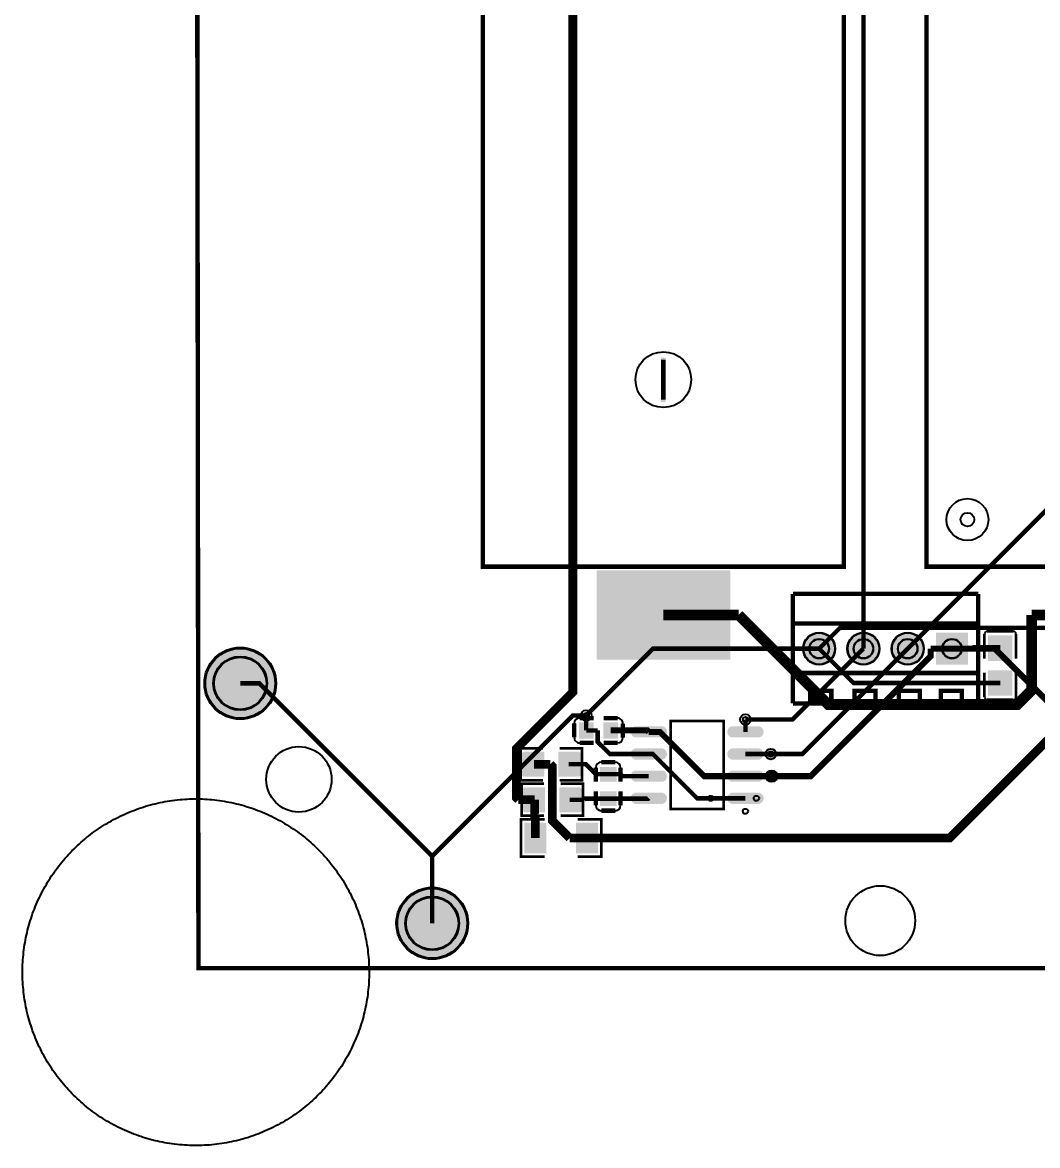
# Model space of a CAD drawing. Header units: millimetres. Extents: x -10 to 89, y -3 to 137.
# Drawn here: x -9.8 to 48.4, y -3.3 to 61.1 of the extents above; entities that cross this region are included whole.
import ezdxf

# ---------------------------------------------------------------- set-up
doc = ezdxf.new("R2010")
doc.units = ezdxf.units.MM
for name, color, linetype, true_color in [('BoardOutLine', 7, 'Continuous', 0xff00ff), ('BottomLayer', 7, 'Continuous', 0x0000ff), ('BottomSolderMaskLayer', 7, 'Continuous', 0xaa00ff), ('Document', 7, 'Continuous', 0xffffff), ('Hole', 7, 'Continuous', 0x222222), ('Multi-Layer', 7, 'Continuous', 0xc0c0c0), ('TopLayer', 7, 'Continuous', 0xff0000), ('TopPasteMaskLayer', 7, 'Continuous', 0x808080), ('TopSilkLayer', 7, 'Continuous', 0xffcc00), ('TopSolderMaskLayer', 7, 'Continuous', 0x800080)]:
    doc.layers.add(name, color=color, linetype=linetype, true_color=true_color)

msp = doc.modelspace()

# ---------------------------------------------------------------- hatches: boundary and pattern name
at = {"layer": 'BottomSolderMaskLayer'}
for points in [[(34.943, 25.194, 1), (36.794, 25.194, 1)], [(37.483, 25.194, 1), (39.334, 25.194, 1)], [(40.023, 25.194, 1), (41.874, 25.194, 1)], [(44.413, 24.269), (42.563, 24.269), (42.563, 26.119), (44.413, 26.119)], [(0.592, 23.205, 1), (4.712, 23.205, 1)], [(11.608, 9.435, 1), (15.728, 9.435, 1)]]:
    msp.add_hatch(color=256, dxfattribs=at).paths.add_polyline_path(points)
at = {"layer": 'Document'}
msp.add_hatch(color=256, dxfattribs=at).paths.add_polyline_path([(27.054, 41.884), (26.8, 41.884), (26.8, 39.344), (27.054, 39.344)])
at = {"layer": 'Multi-Layer'}
for points in [[(34.968, 25.194, 1), (36.768, 25.194, 1)], [(37.508, 25.194, 1), (39.308, 25.194, 1)], [(40.048, 25.194, 1), (41.848, 25.194, 1)], [(44.388, 24.294), (42.588, 24.294), (42.588, 26.094), (44.388, 26.094)]]:
    msp.add_hatch(color=256, dxfattribs=at).paths.add_polyline_path(points)
at = {"layer": 'TopLayer'}
for points in [[(23.118, 29.669), (30.738, 29.669), (30.738, 24.589), (23.118, 24.589)], [(45.582, 24.52), (46.932, 24.52), (46.932, 25.93), (45.582, 25.93)], [(45.582, 23.93), (46.932, 23.93), (46.932, 22.52), (45.582, 22.52)], [(22.905, 20.052), (22.105, 20.052), (22.105, 20.952), (22.905, 20.952)], [(24.305, 20.052), (23.505, 20.052), (23.505, 20.952), (24.305, 20.952)], [(25.366, 20.125, -0.785398), (25.366, 20.713), (26.823, 20.713, -0.785398), (26.823, 20.125)], [(30.911, 20.125, -0.785398), (30.911, 20.713), (32.368, 20.713, -0.785398), (32.368, 20.125)], [(25.366, 18.855, -0.785398), (25.366, 19.443), (26.823, 19.443, -0.785398), (26.823, 18.855)], [(30.911, 18.855, -0.785398), (30.911, 19.443), (32.368, 19.443, -0.785398), (32.368, 18.855)], [(20.068, 17.876), (20.068, 19.253), (18.936, 19.253), (18.936, 17.876)], [(20.936, 17.876), (20.936, 19.253), (22.068, 19.253), (22.068, 17.876)], [(23.316, 17.589), (23.316, 18.389), (24.216, 18.389), (24.216, 17.589)], [(25.366, 17.585, -0.785398), (25.366, 18.173), (26.823, 18.173, -0.785398), (26.823, 17.585)], [(30.911, 17.585, -0.785398), (30.911, 18.173), (32.368, 18.173, -0.785398), (32.368, 17.585)], [(20.119, 15.836), (20.119, 17.212), (18.987, 17.212), (18.987, 15.836)], [(20.987, 15.836), (20.987, 17.212), (22.119, 17.212), (22.119, 15.836)], [(23.316, 16.189), (23.316, 16.989), (24.216, 16.989), (24.216, 16.189)], [(25.366, 16.315, -0.785398), (25.366, 16.903), (26.823, 16.903, -0.785398), (26.823, 16.315)], [(30.911, 16.315, -0.785398), (30.911, 16.903), (32.368, 16.903, -0.785398), (32.368, 16.315)], [(20.188, 13.48), (20.188, 15.181), (18.98, 15.181), (18.98, 13.48)], [(21.938, 13.48), (21.938, 15.181), (23.146, 15.181), (23.146, 13.48)]]:
    msp.add_hatch(color=256, dxfattribs=at).paths.add_polyline_path(points)
at = {"layer": 'TopPasteMaskLayer'}
for points in [[(23.118, 29.669), (30.738, 29.669), (30.738, 24.589), (23.118, 24.589)], [(45.617, 25.93), (46.897, 25.93), (46.947, 25.88), (46.947, 24.73), (46.897, 24.68), (46.487, 24.675), (46.487, 25.125), (46.037, 25.125), (46.037, 24.685), (45.617, 24.68), (45.567, 24.73), (45.567, 25.88)], [(46.897, 22.52), (45.617, 22.52), (45.567, 22.57), (45.567, 23.72), (45.617, 23.77), (46.027, 23.775), (46.027, 23.325), (46.477, 23.325), (46.477, 23.765), (46.897, 23.77), (46.947, 23.72), (46.947, 22.57)], [(22.905, 20.052), (22.105, 20.052), (22.105, 20.952), (22.905, 20.952)], [(24.305, 20.052), (23.505, 20.052), (23.505, 20.952), (24.305, 20.952)], [(25.366, 20.125, -0.785398), (25.366, 20.713), (26.823, 20.713, -0.785398), (26.823, 20.125)], [(30.911, 20.125, -0.785398), (30.911, 20.713), (32.368, 20.713, -0.785398), (32.368, 20.125)], [(25.366, 18.855, -0.785398), (25.366, 19.443), (26.823, 19.443, -0.785398), (26.823, 18.855)], [(30.911, 18.855, -0.785398), (30.911, 19.443), (32.368, 19.443, -0.785398), (32.368, 18.855)], [(18.802, 17.924), (18.802, 19.204), (18.852, 19.254), (20.002, 19.254), (20.052, 19.204), (20.057, 18.794), (19.607, 18.794), (19.607, 18.344), (20.047, 18.344), (20.052, 17.924), (20.002, 17.874), (18.852, 17.874)], [(20.952, 17.924), (20.952, 18.344), (21.397, 18.344), (21.397, 18.794), (20.957, 18.794), (20.952, 19.204), (21.002, 19.254), (22.152, 19.254), (22.202, 19.204), (22.202, 17.924), (22.152, 17.874), (21.002, 17.874)], [(23.316, 17.589), (23.316, 18.389), (24.216, 18.389), (24.216, 17.589)], [(25.366, 17.585, -0.785398), (25.366, 18.173), (26.823, 18.173, -0.785398), (26.823, 17.585)], [(30.911, 17.585, -0.785398), (30.911, 18.173), (32.368, 18.173, -0.785398), (32.368, 17.585)], [(18.853, 15.884), (18.853, 17.164), (18.903, 17.214), (20.053, 17.214), (20.103, 17.164), (20.108, 16.754), (19.658, 16.754), (19.658, 16.304), (20.098, 16.304), (20.103, 15.884), (20.053, 15.834), (18.903, 15.834)], [(21.003, 15.884), (21.003, 16.304), (21.448, 16.304), (21.448, 16.754), (21.008, 16.754), (21.003, 17.164), (21.053, 17.214), (22.203, 17.214), (22.253, 17.164), (22.253, 15.884), (22.203, 15.834), (21.053, 15.834)], [(23.316, 16.189), (23.316, 16.989), (24.216, 16.989), (24.216, 16.189)], [(25.366, 16.315, -0.785398), (25.366, 16.903), (26.823, 16.903, -0.785398), (26.823, 16.315)], [(30.911, 16.315, -0.785398), (30.911, 16.903), (32.368, 16.903, -0.785398), (32.368, 16.315)], [(20.188, 13.58), (20.188, 13.942), (20.088, 14.042), (19.877, 14.042), (19.777, 14.142), (19.777, 14.52), (19.877, 14.62), (20.088, 14.62), (20.188, 14.72), (20.188, 15.081), (20.088, 15.181), (19.08, 15.181), (18.98, 15.081), (18.98, 13.58), (19.08, 13.48), (20.088, 13.48)], [(21.938, 13.58), (21.938, 13.942), (22.038, 14.042), (22.249, 14.042), (22.349, 14.142), (22.349, 14.52), (22.249, 14.62), (22.038, 14.62), (21.938, 14.72), (21.938, 15.081), (22.038, 15.181), (23.046, 15.181), (23.146, 15.081), (23.146, 13.58), (23.046, 13.48), (22.038, 13.48)]]:
    msp.add_hatch(color=256, dxfattribs=at).paths.add_polyline_path(points)
at = {"layer": 'TopSolderMaskLayer'}
for points in [[(23.093, 29.694), (30.763, 29.694), (30.763, 24.563), (23.093, 24.563)], [(34.943, 25.194, 1), (36.794, 25.194, 1)], [(37.483, 25.194, 1), (39.334, 25.194, 1)], [(40.023, 25.194, 1), (41.874, 25.194, 1)], [(44.413, 24.269), (42.563, 24.269), (42.563, 26.119), (44.413, 26.119)], [(45.558, 24.493), (46.956, 24.493), (46.956, 25.957), (45.558, 25.957)], [(0.592, 23.205, 1), (4.712, 23.205, 1)], [(45.558, 23.956), (46.956, 23.956), (46.956, 22.493), (45.558, 22.493)], [(22.93, 20.027), (22.08, 20.027), (22.08, 20.977), (22.93, 20.977)], [(24.33, 20.027), (23.48, 20.027), (23.48, 20.977), (24.33, 20.977)], [(25.303, 20.1, -0.785398), (25.303, 20.739), (26.886, 20.739, -0.785398), (26.886, 20.1)], [(30.848, 20.1, -0.785398), (30.848, 20.739), (32.431, 20.739, -0.785398), (32.431, 20.1)], [(25.303, 18.83, -0.785398), (25.303, 19.469), (26.886, 19.469, -0.785398), (26.886, 18.83)], [(30.848, 18.83, -0.785398), (30.848, 19.469), (32.431, 19.469, -0.785398), (32.431, 18.83)], [(20.094, 17.85), (20.094, 19.278), (18.91, 19.278), (18.91, 17.85)], [(20.91, 17.85), (20.91, 19.278), (22.094, 19.278), (22.094, 17.85)], [(23.287, 17.566), (23.287, 18.412), (24.245, 18.412), (24.245, 17.566)], [(25.303, 17.56, -0.785398), (25.303, 18.199), (26.886, 18.199, -0.785398), (26.886, 17.56)], [(30.848, 17.56, -0.785398), (30.848, 18.199), (32.431, 18.199, -0.785398), (32.431, 17.56)], [(20.145, 15.81), (20.145, 17.238), (18.961, 17.238), (18.961, 15.81)], [(20.961, 15.81), (20.961, 17.238), (22.145, 17.238), (22.145, 15.81)], [(23.287, 16.166), (23.287, 17.012), (24.245, 17.012), (24.245, 16.166)], [(25.303, 16.29, -0.785398), (25.303, 16.928), (26.886, 16.928, -0.785398), (26.886, 16.29)], [(30.848, 16.29, -0.785398), (30.848, 16.928), (32.431, 16.928, -0.785398), (32.431, 16.29)], [(20.213, 13.455), (20.213, 15.207), (18.955, 15.207), (18.955, 13.455)], [(21.913, 13.455), (21.913, 15.207), (23.171, 15.207), (23.171, 13.455)], [(11.608, 9.435, 1), (15.728, 9.435, 1)]]:
    msp.add_hatch(color=256, dxfattribs=at).paths.add_polyline_path(points)

# ---------------------------------------------------------------- linework, layer by layer
at = {"layer": 'BoardOutLine', "const_width": 0.254}
msp.add_lwpolyline([(78.486, 6.858), (0.254, 6.858), (0.102, 136.782)], dxfattribs=at)
at = {"layer": 'BottomLayer'}
for points, const_width in [([(35.868, 25.194), (37.058, 26.384), (51.106, 26.384), (55.152, 22.339)], 0.254), ([(22.505, 21.359), (26.34, 25.194), (35.868, 25.194)], 0.254), ([(38.408, 25.194), (34.342, 21.127), (31.639, 21.127)], 0.254), ([(40.948, 25.194), (34.903, 19.149), (33.094, 19.149)], 0.254), ([(42.262, 25.194), (42.262, 24.755), (35.386, 17.879), (33.144, 17.879)], 0.35), ([(43.488, 25.194), (42.262, 25.194)], 0.35), ([(43.488, 25.194), (45.952, 25.194), (50.897, 20.249)], 0.35), ([(13.668, 13.29), (3.753, 23.205), (2.652, 23.205)], 0.254), ([(13.668, 13.29), (21.737, 21.359), (22.505, 21.359)], 0.254), ([(13.668, 9.435), (13.668, 13.29)], 0.254)]:
    msp.add_lwpolyline(points, dxfattribs=dict(at, const_width=const_width))
at = {"layer": 'BottomSolderMaskLayer'}
for centre, radius in [((35.868, 25.194), 0.925), ((38.408, 25.194), 0.925), ((40.948, 25.194), 0.925), ((2.652, 23.205), 2.06), ((35.868, 25.194), 0.566), ((38.408, 25.194), 0.566), ((40.948, 25.194), 0.566), ((43.488, 25.194), 0.566), ((2.652, 23.205), 1.545), ((13.668, 9.435), 2.06), ((13.668, 9.435), 1.545)]:
    msp.add_circle(centre, radius, dxfattribs=at)
at = {"layer": 'Document'}
for centre, radius in [((44.377, 32.602), 0.393), ((32.267, 16.609), 0.15)]:
    msp.add_circle(centre, radius, dxfattribs=at)
at = {"layer": 'Hole'}
for centre, radius in [((22.505, 21.359), 0.153), ((31.64, 21.128), 0.153), ((33.094, 19.149), 0.153), ((33.144, 17.879), 0.225)]:
    msp.add_circle(centre, radius, dxfattribs=at)
at = {"layer": 'Multi-Layer'}
msp.add_lwpolyline([(-9.842, 6.776), (-9.839, 6.919), (-9.834, 7.061), (-9.827, 7.204), (-9.817, 7.346), (-9.806, 7.488), (-9.793, 7.63), (-9.777, 7.772), (-9.76, 7.914), (-9.741, 8.055), (-9.719, 8.196), (-9.696, 8.337), (-9.67, 8.477), (-9.643, 8.617), (-9.613, 8.757), (-9.582, 8.896), (-9.548, 9.035), (-9.513, 9.173), (-9.475, 9.31), (-9.436, 9.448), (-9.394, 9.584), (-9.351, 9.72), (-9.306, 9.855), (-9.258, 9.99), (-9.209, 10.124), (-9.158, 10.257), (-9.105, 10.389), (-9.05, 10.521), (-8.994, 10.652), (-8.935, 10.782), (-8.874, 10.911), (-8.812, 11.04), (-8.748, 11.167), (-8.682, 11.294), (-8.614, 11.419), (-8.545, 11.544), (-8.473, 11.667), (-8.4, 11.79), (-8.325, 11.911), (-8.249, 12.031), (-8.17, 12.151), (-8.09, 12.269), (-8.008, 12.386), (-7.925, 12.501), (-7.84, 12.616), (-7.753, 12.729), (-7.665, 12.841), (-7.575, 12.952), (-7.484, 13.062), (-7.391, 13.17), (-7.296, 13.276), (-7.2, 13.382), (-7.102, 13.486), (-7.003, 13.589), (-6.903, 13.69), (-6.801, 13.79), (-6.697, 13.888), (-6.592, 13.985), (-6.486, 14.08), (-6.379, 14.174), (-6.27, 14.266), (-6.16, 14.356), (-6.048, 14.445), (-5.935, 14.533), (-5.821, 14.619), (-5.706, 14.703), (-5.59, 14.785), (-5.472, 14.866), (-5.354, 14.945), (-5.234, 15.023), (-5.113, 15.098), (-4.991, 15.172), (-4.868, 15.244), (-4.744, 15.315), (-4.619, 15.383), (-4.492, 15.45), (-4.365, 15.515), (-4.238, 15.578), (-4.109, 15.64), (-3.979, 15.699), (-3.849, 15.757), (-3.717, 15.813), (-3.585, 15.866), (-3.452, 15.918), (-3.319, 15.968), (-3.184, 16.016), (-3.049, 16.063), (-2.914, 16.107), (-2.777, 16.149), (-2.641, 16.19), (-2.503, 16.228), (-2.365, 16.264), (-2.227, 16.299), (-2.088, 16.331), (-1.948, 16.361), (-1.809, 16.39), (-1.668, 16.416), (-1.528, 16.441), (-1.387, 16.463), (-1.246, 16.483), (-1.104, 16.502), (-0.963, 16.518), (-0.821, 16.532), (-0.678, 16.544), (-0.536, 16.555), (-0.394, 16.563), (-0.251, 16.569), (-0.109, 16.573), (0.034, 16.575), (0.177, 16.575), (0.319, 16.573), (0.462, 16.569), (0.604, 16.562), (0.747, 16.554), (0.889, 16.544), (1.031, 16.532), (1.173, 16.517), (1.315, 16.501), (1.456, 16.482), (1.598, 16.462), (1.739, 16.44), (1.879, 16.415), (2.019, 16.389), (2.159, 16.36), (2.298, 16.33), (2.437, 16.297), (2.576, 16.263), (2.714, 16.226), (2.851, 16.188), (2.988, 16.147), (3.124, 16.105), (3.26, 16.061), (3.395, 16.014), (3.529, 15.966), (3.663, 15.916), (3.795, 15.864), (3.927, 15.81), (4.059, 15.754), (4.189, 15.696), (4.319, 15.637), (4.448, 15.575), (4.575, 15.512), (4.702, 15.447), (4.828, 15.38), (4.953, 15.312), (5.078, 15.241), (5.201, 15.169), (5.322, 15.095), (5.443, 15.019), (5.563, 14.942), (5.682, 14.862), (5.799, 14.781), (5.916, 14.699), (6.031, 14.615), (6.145, 14.529), (6.257, 14.441), (6.369, 14.352), (6.479, 14.261), (6.588, 14.169), (6.695, 14.075), (6.801, 13.98), (6.906, 13.883), (7.01, 13.785), (7.111, 13.685), (7.212, 13.584), (7.311, 13.481), (7.408, 13.377), (7.505, 13.271), (7.599, 13.165), (7.692, 13.056), (7.783, 12.947), (7.873, 12.836), (7.961, 12.724), (8.048, 12.611), (8.133, 12.496), (8.216, 12.38), (8.298, 12.263), (8.378, 12.145), (8.456, 12.026), (8.533, 11.905), (8.608, 11.784), (8.681, 11.661), (8.752, 11.538), (8.821, 11.413), (8.889, 11.288), (8.955, 11.161), (9.019, 11.034), (9.081, 10.905), (9.142, 10.776), (9.2, 10.646), (9.257, 10.515), (9.312, 10.383), (9.365, 10.251), (9.416, 10.117), (9.465, 9.983), (9.512, 9.849), (9.557, 9.714), (9.6, 9.578), (9.642, 9.441), (9.681, 9.304), (9.718, 9.166), (9.754, 9.028), (9.787, 8.889), (9.819, 8.75), (9.848, 8.611), (9.875, 8.471), (9.901, 8.33), (9.924, 8.189), (9.946, 8.048), (9.965, 7.907), (9.982, 7.765), (9.997, 7.624), (10.011, 7.482), (10.022, 7.339), (10.031, 7.197), (10.038, 7.054), (10.043, 6.912), (10.046, 6.769), (10.047, 6.627), (10.046, 6.484), (10.043, 6.341), (10.038, 6.199), (10.031, 6.056), (10.021, 5.914), (10.01, 5.772), (9.997, 5.63), (9.981, 5.488), (9.964, 5.346), (9.945, 5.205), (9.923, 5.064), (9.9, 4.923), (9.874, 4.783), (9.847, 4.643), (9.817, 4.503), (9.786, 4.364), (9.752, 4.225), (9.717, 4.087), (9.679, 3.949), (9.64, 3.812), (9.598, 3.676), (9.555, 3.54), (9.51, 3.405), (9.462, 3.27), (9.413, 3.136), (9.362, 3.003), (9.309, 2.87), (9.254, 2.739), (9.198, 2.608), (9.139, 2.478), (9.078, 2.349), (9.016, 2.22), (8.952, 2.093), (8.886, 1.966), (8.818, 1.841), (8.749, 1.716), (8.677, 1.593), (8.604, 1.47), (8.529, 1.349), (8.453, 1.229), (8.374, 1.109), (8.294, 0.991), (8.212, 0.874), (8.129, 0.759), (8.044, 0.644), (7.957, 0.531), (7.869, 0.419), (7.779, 0.308), (7.688, 0.198), (7.595, 0.09), (7.5, -0.017), (7.404, -0.122), (7.306, -0.226), (7.207, -0.329), (7.107, -0.43), (7.005, -0.53), (6.901, -0.628), (6.796, -0.725), (6.69, -0.82), (6.583, -0.914), (6.474, -1.006), (6.364, -1.097), (6.252, -1.186), (6.139, -1.273), (6.025, -1.359), (5.91, -1.443), (5.794, -1.525), (5.676, -1.606), (5.557, -1.685), (5.438, -1.763), (5.317, -1.838), (5.195, -1.912), (5.072, -1.985), (4.948, -2.055), (4.822, -2.124), (4.696, -2.19), (4.569, -2.255), (4.442, -2.319), (4.313, -2.38), (4.183, -2.439), (4.053, -2.497), (3.921, -2.553), (3.789, -2.607), (3.656, -2.658), (3.523, -2.708), (3.388, -2.757), (3.253, -2.803), (3.118, -2.847), (2.981, -2.889), (2.845, -2.93), (2.707, -2.968), (2.569, -3.004), (2.431, -3.039), (2.292, -3.071), (2.152, -3.102), (2.013, -3.13), (1.872, -3.156), (1.732, -3.181), (1.591, -3.203), (1.45, -3.223), (1.308, -3.242), (1.167, -3.258), (1.025, -3.272), (0.882, -3.285), (0.74, -3.295), (0.598, -3.303), (0.455, -3.309), (0.313, -3.313), (0.17, -3.315), (0.027, -3.315), (-0.115, -3.313), (-0.258, -3.309), (-0.401, -3.303), (-0.543, -3.294), (-0.685, -3.284), (-0.827, -3.272), (-0.969, -3.257), (-1.111, -3.241), (-1.253, -3.223), (-1.394, -3.202), (-1.535, -3.18), (-1.675, -3.155), (-1.815, -3.129), (-1.955, -3.1), (-2.094, -3.07), (-2.233, -3.037), (-2.372, -3.003), (-2.51, -2.966), (-2.647, -2.928), (-2.784, -2.887), (-2.92, -2.845), (-3.056, -2.801), (-3.191, -2.754), (-3.325, -2.706), (-3.459, -2.656), (-3.591, -2.604), (-3.723, -2.55), (-3.855, -2.494), (-3.985, -2.437), (-4.115, -2.377), (-4.244, -2.316), (-4.372, -2.252), (-4.498, -2.187), (-4.624, -2.12), (-4.75, -2.052), (-4.874, -1.981), (-4.997, -1.909), (-5.119, -1.835), (-5.239, -1.759), (-5.359, -1.682), (-5.478, -1.602), (-5.595, -1.522), (-5.712, -1.439), (-5.827, -1.355), (-5.941, -1.269), (-6.053, -1.181), (-6.165, -1.092), (-6.275, -1.002), (-6.384, -0.909), (-6.491, -0.816), (-6.597, -0.72), (-6.702, -0.623), (-6.806, -0.525), (-6.907, -0.425), (-7.008, -0.324), (-7.107, -0.221), (-7.205, -0.117), (-7.301, -0.012), (-7.395, 0.095), (-7.488, 0.204), (-7.579, 0.313), (-7.669, 0.424), (-7.757, 0.536), (-7.844, 0.649), (-7.929, 0.764), (-8.012, 0.88), (-8.094, 0.997), (-8.174, 1.115), (-8.252, 1.234), (-8.329, 1.355), (-8.404, 1.476), (-8.477, 1.599), (-8.548, 1.722), (-8.617, 1.847), (-8.685, 1.972), (-8.751, 2.099), (-8.815, 2.226), (-8.877, 2.355), (-8.938, 2.484), (-8.996, 2.614), (-9.053, 2.745), (-9.108, 2.877), (-9.161, 3.009), (-9.212, 3.142), (-9.261, 3.276), (-9.308, 3.411), (-9.353, 3.546), (-9.396, 3.682), (-9.438, 3.819), (-9.477, 3.956), (-9.514, 4.094), (-9.55, 4.232), (-9.583, 4.371), (-9.615, 4.51), (-9.644, 4.649), (-9.671, 4.789), (-9.697, 4.93), (-9.72, 5.07), (-9.742, 5.212), (-9.761, 5.353), (-9.778, 5.494), (-9.793, 5.636), (-9.807, 5.778), (-9.818, 5.921), (-9.827, 6.063), (-9.834, 6.205), (-9.839, 6.348), (-9.842, 6.491), (-9.843, 6.633), (-9.842, 6.776)], close=True, dxfattribs=at)
for centre, radius in [((44.377, 32.602), 1.2), ((35.868, 25.194), 0.9), ((38.408, 25.194), 0.9), ((40.948, 25.194), 0.9), ((2.652, 23.205), 2), ((35.868, 25.194), 0.55), ((38.408, 25.194), 0.55), ((40.948, 25.194), 0.55), ((43.488, 25.194), 0.55), ((2.652, 23.205), 1.5), ((22.505, 21.359), 0.305), ((31.64, 21.128), 0.305), ((6.018, 17.697), 1.875), ((33.094, 19.149), 0.305), ((33.144, 17.879), 0.33), ((13.668, 9.435), 2), ((39.372, 9.588), 2), ((13.668, 9.435), 1.5)]:
    msp.add_circle(centre, radius, dxfattribs=at)
at = {"layer": 'TopLayer'}
for points, const_width in [([(26.209, 127.245), (24.95, 128.504), (23.142, 128.504), (21.734, 127.097), (21.734, 22.701), (18.497, 19.464), (18.497, 16.636), (18.609, 16.524)], 0.5), ([(38.408, 25.194), (38.408, 81.526), (63.571, 106.69), (63.571, 110.235), (64.068, 110.732), (64.534, 110.732), (65.502, 109.764), (65.502, 109.377)], 0.254), ([(64.232, 109.377), (64.232, 48.478), (40.948, 25.194)], 0.254), ([(26.928, 27.129), (31.248, 27.129)], 0.62), ([(48.057, 27.129), (48.057, 22.808), (47.242, 21.994), (36.383, 21.994), (31.248, 27.129)], 0.62), ([(52.377, 27.129), (48.057, 27.129)], 0.62), ([(35.868, 25.194), (37.837, 23.225), (46.257, 23.225)], 0.254), ([(43.488, 25.194), (44.714, 25.194)], 0.35), ([(46.257, 25.225), (44.745, 25.225), (44.714, 25.194)], 0.35), ([(52.04, 23.017), (43.353, 14.331), (22.542, 14.331)], 0.5), ([(22.505, 21.206), (22.505, 21.359)], 0.254), ([(22.505, 20.502), (22.505, 21.206)], 0.254), ([(22.736, 20.502), (22.505, 20.502)], 0.254), ([(22.736, 20.502), (23.159, 20.502)], 0.254), ([(23.159, 20.502), (23.159, 19.847), (23.858, 19.149), (26.095, 19.149)], 0.254), ([(23.905, 20.502), (26.012, 20.502), (26.095, 20.419)], 0.35), ([(31.639, 20.419), (31.639, 21.127)], 0.254), ([(26.095, 20.419), (26.729, 20.419), (29.269, 17.879), (31.639, 17.879)], 0.35), ([(19.502, 18.564), (20.446, 18.564)], 0.5), ([(20.446, 18.564), (20.558, 18.451), (20.558, 15.333), (21.56, 14.331)], 0.5), ([(21.502, 18.564), (22.487, 18.564), (23.061, 17.989)], 0.254), ([(26.095, 19.149), (26.328, 19.149), (28.868, 16.609), (31.639, 16.609)], 0.254), ([(33.094, 19.149), (31.639, 19.149)], 0.254), ([(23.766, 17.989), (23.061, 17.989)], 0.254), ([(23.766, 17.989), (24.47, 17.989)], 0.254), ([(26.095, 17.879), (24.58, 17.879), (24.47, 17.989)], 0.254), ([(31.639, 17.879), (33.144, 17.879)], 0.35), ([(19.553, 16.524), (18.609, 16.524)], 0.5), ([(19.553, 16.524), (19.553, 15.59), (19.584, 15.559)], 0.5), ([(21.553, 16.524), (22.374, 16.524)], 0.254), ([(22.374, 16.524), (22.439, 16.589), (23.766, 16.589)], 0.254), ([(26.095, 16.609), (26.075, 16.589), (23.766, 16.589)], 0.254), ([(19.584, 14.331), (19.584, 15.559)], 0.5), ([(22.542, 14.331), (21.56, 14.331)], 0.5)]:
    msp.add_lwpolyline(points, dxfattribs=dict(at, const_width=const_width))
at = {"layer": 'TopSilkLayer'}
for points, const_width in [([(16.577, 106.987), (37.279, 106.987), (37.279, 29.897), (16.577, 29.897), (16.577, 106.987)], 0.254), ([(62.728, 29.897), (42.026, 29.897), (42.026, 106.987), (62.728, 106.987), (62.728, 29.897)], 0.254), ([(36.566, 22.146), (35.36, 22.146), (35.36, 22.781), (36.566, 22.781), (36.566, 22.146)], 0.254), ([(39.107, 22.146), (37.9, 22.146), (37.9, 22.781), (39.107, 22.781), (39.107, 22.146)], 0.254), ([(41.647, 22.146), (40.44, 22.146), (40.44, 22.781), (41.647, 22.781), (41.647, 22.146)], 0.254), ([(44.06, 22.146), (42.853, 22.146), (42.853, 22.781), (44.06, 22.781), (44.06, 22.146)], 0.254), ([(30.389, 15.988), (27.346, 15.988), (27.346, 21.04), (30.389, 21.04), (30.389, 15.988)], 0.152)]:
    msp.add_lwpolyline(points, close=True, dxfattribs=dict(at, const_width=const_width))
for points, const_width in [([(26.928, 41.772), (26.928, 39.486)], 0.254), ([(34.358, 22.055), (34.358, 28.334)], 0.254), ([(34.358, 28.334), (44.998, 28.334)], 0.254), ([(44.998, 22.055), (44.998, 28.334)], 0.254), ([(34.358, 26.637), (44.998, 26.637)], 0.254), ([(45.353, 24.626), (45.353, 26.036)], 0.152), ([(45.506, 26.189), (47.008, 26.189)], 0.152), ([(47.161, 26.036), (47.161, 24.626)], 0.152), ([(34.358, 23.799), (44.998, 23.799)], 0.254), ([(45.353, 23.824), (45.353, 22.414)], 0.152), ([(47.161, 22.414), (47.161, 23.824)], 0.152), ([(34.358, 22.055), (44.998, 22.055)], 0.254), ([(45.506, 22.261), (47.008, 22.261)], 0.152), ([(22.925, 21.212), (22.125, 21.212)], 0.254), ([(23.501, 21.206), (24.301, 21.206)], 0.254), ([(21.815, 20.102), (21.815, 20.902)], 0.254), ([(24.61, 20.096), (24.61, 20.896)], 0.254), ([(20.026, 17.647), (18.741, 17.647), (18.741, 19.481), (20.026, 19.481)], 0.152), ([(20.978, 17.647), (22.263, 17.647), (22.263, 19.481), (20.978, 19.481)], 0.152), ([(22.925, 19.792), (22.125, 19.792)], 0.254), ([(23.501, 19.787), (24.301, 19.787)], 0.254), ([(23.366, 18.679), (24.166, 18.679)], 0.254), ([(23.056, 17.569), (23.056, 18.369)], 0.254), ([(24.476, 17.569), (24.476, 18.369)], 0.254), ([(20.077, 15.607), (18.792, 15.607), (18.792, 17.441), (20.077, 17.441)], 0.152), ([(21.029, 15.607), (22.314, 15.607), (22.314, 17.441), (21.029, 17.441)], 0.152), ([(23.056, 17.009), (23.056, 16.209)], 0.254), ([(24.476, 17.009), (24.476, 16.209)], 0.254), ([(20.112, 13.252), (18.752, 13.252), (18.752, 15.41), (20.112, 15.41)], 0.152), ([(22.014, 13.252), (23.374, 13.252), (23.374, 15.41), (22.014, 15.41)], 0.152), ([(24.166, 15.899), (23.366, 15.899)], 0.254)]:
    msp.add_lwpolyline(points, dxfattribs=dict(at, const_width=const_width))
for centre, radius in [((26.928, 40.629), 1.6), ((29.636, 16.609), 0.15), ((31.64, 15.863), 0.15)]:
    msp.add_circle(centre, radius, dxfattribs=at)
for centre, radius, start, end in [((45.506, 26.036), 0.152, 90, 180), ((47.008, 26.036), 0.152, 0, 90), ((45.506, 22.414), 0.152, 180, 270), ((47.008, 22.414), 0.152, 270, 0), ((22.125, 20.902), 0.31, 90, 180), ((24.301, 20.896), 0.31, 359.9953, 90), ((22.125, 20.102), 0.31, 179.9953, 270), ((24.301, 20.096), 0.31, 270, 0), ((23.366, 18.369), 0.31, 90, 180), ((24.166, 18.369), 0.31, 0, 90), ((23.366, 16.209), 0.31, 180.0047, 270), ((24.166, 16.209), 0.31, 270, 359.9953)]:
    msp.add_arc(centre, radius, start, end, dxfattribs=at)
at = {"layer": 'TopSolderMaskLayer'}
for centre, radius in [((35.868, 25.194), 0.925), ((38.408, 25.194), 0.925), ((40.948, 25.194), 0.925), ((2.652, 23.205), 2.06), ((35.868, 25.194), 0.566), ((38.408, 25.194), 0.566), ((40.948, 25.194), 0.566), ((43.488, 25.194), 0.566), ((2.652, 23.205), 1.545), ((13.668, 9.435), 2.06), ((13.668, 9.435), 1.545)]:
    msp.add_circle(centre, radius, dxfattribs=at)

doc.saveas('drawing.dxf')
